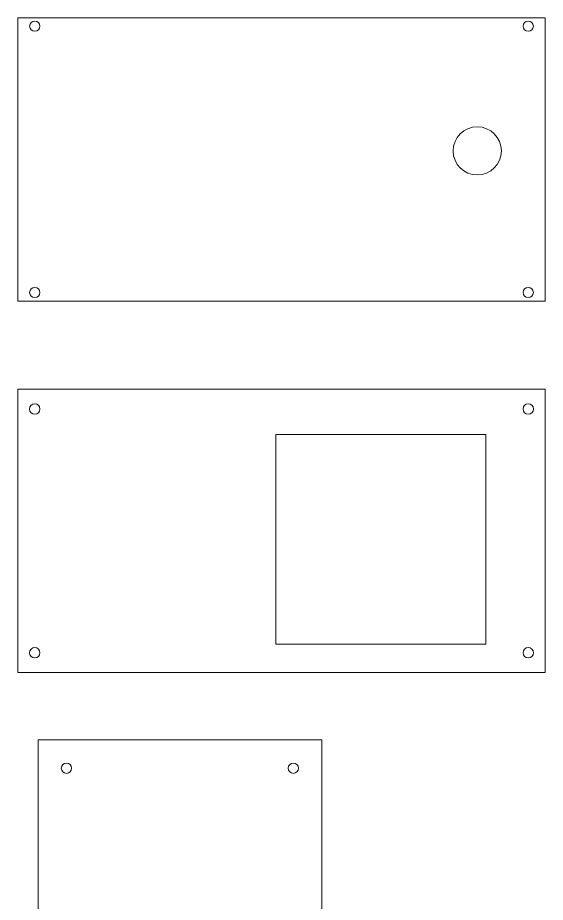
# Model space of a CAD drawing. Header units: inches. Extents: x 51 to 528, y 623 to 1131.
# Drawn here: x 341.8 to 527.8, y 818.5 to 1130.7 of the extents above; entities that cross this region are included whole.
import ezdxf

# ---------------------------------------------------------------- set-up
doc = ezdxf.new("R2010")
doc.units = ezdxf.units.IN
doc.header["$MEASUREMENT"] = 0

# ---------------------------------------------------------------- blocks, each defined once
blk = doc.blocks.new('block 123')
at = {"color": 7, "lineweight": 5, "true_color": 0xffffff}
blk.add_open_spline([(346.05, 1127.71), (346.05, 1128.7), (346.85, 1129.51), (347.85, 1129.51), (348.84, 1129.51), (349.65, 1128.7), (349.65, 1127.71), (349.65, 1126.71), (348.84, 1125.91), (347.85, 1125.91), (346.85, 1125.91), (346.05, 1126.71), (346.05, 1127.71), (346.05, 1127.71), (346.05, 1127.71), (346.05, 1127.71)], degree=3, knots=[0, 0, 0, 0, 1, 1, 1, 2, 2, 2, 3, 3, 3, 4, 4, 4, 5, 5, 5, 5], dxfattribs=at)
blk = doc.blocks.new('block 124')
at = {"color": 7, "lineweight": 5, "true_color": 0xffffff}
blk.add_open_spline([(346.05, 1033.71), (346.05, 1034.7), (346.85, 1035.51), (347.85, 1035.51), (348.84, 1035.51), (349.65, 1034.7), (349.65, 1033.71), (349.65, 1032.71), (348.84, 1031.91), (347.85, 1031.91), (346.85, 1031.91), (346.05, 1032.71), (346.05, 1033.71), (346.05, 1033.71), (346.05, 1033.71), (346.05, 1033.71)], degree=3, knots=[0, 0, 0, 0, 1, 1, 1, 2, 2, 2, 3, 3, 3, 4, 4, 4, 5, 5, 5, 5], dxfattribs=at)
blk = doc.blocks.new('block 125')
at = {"color": 7, "lineweight": 5, "true_color": 0xffffff}
blk.add_open_spline([(520.05, 1127.71), (520.05, 1128.7), (520.85, 1129.51), (521.85, 1129.51), (522.84, 1129.51), (523.65, 1128.7), (523.65, 1127.71), (523.65, 1126.71), (522.84, 1125.91), (521.85, 1125.91), (520.85, 1125.91), (520.05, 1126.71), (520.05, 1127.71), (520.05, 1127.71), (520.05, 1127.71), (520.05, 1127.71)], degree=3, knots=[0, 0, 0, 0, 1, 1, 1, 2, 2, 2, 3, 3, 3, 4, 4, 4, 5, 5, 5, 5], dxfattribs=at)
blk = doc.blocks.new('block 126')
at = {"color": 7, "lineweight": 5, "true_color": 0xffffff}
blk.add_open_spline([(520.05, 1033.71), (520.05, 1034.7), (520.85, 1035.51), (521.85, 1035.51), (522.84, 1035.51), (523.65, 1034.7), (523.65, 1033.71), (523.65, 1032.71), (522.84, 1031.91), (521.85, 1031.91), (520.85, 1031.91), (520.05, 1032.71), (520.05, 1033.71), (520.05, 1033.71), (520.05, 1033.71), (520.05, 1033.71)], degree=3, knots=[0, 0, 0, 0, 1, 1, 1, 2, 2, 2, 3, 3, 3, 4, 4, 4, 5, 5, 5, 5], dxfattribs=at)
blk = doc.blocks.new('block 127')
at = {"color": 1, "lineweight": 5, "true_color": 0xff0000}
blk.add_open_spline([(495.35, 1083.71), (495.35, 1088.4), (499.15, 1092.21), (503.85, 1092.21), (508.54, 1092.21), (512.35, 1088.4), (512.35, 1083.71), (512.35, 1079.01), (508.54, 1075.21), (503.85, 1075.21), (499.15, 1075.21), (495.35, 1079.01), (495.35, 1083.71), (495.35, 1083.71), (495.35, 1083.71), (495.35, 1083.71)], degree=3, knots=[0, 0, 0, 0, 1, 1, 1, 2, 2, 2, 3, 3, 3, 4, 4, 4, 5, 5, 5, 5], dxfattribs=at)
blk = doc.blocks.new('block 128')
at = {"color": 1, "lineweight": 5, "true_color": 0xff0000}
blk.add_lwpolyline([(341.85, 1130.71), (341.85, 1030.71)], dxfattribs=at)
blk = doc.blocks.new('block 129')
at = {"color": 1, "lineweight": 5, "true_color": 0xff0000}
blk.add_lwpolyline([(341.85, 1030.71), (527.85, 1030.71)], dxfattribs=at)
blk = doc.blocks.new('block 130')
at = {"color": 1, "lineweight": 5, "true_color": 0xff0000}
blk.add_lwpolyline([(527.85, 1030.71), (527.85, 1130.71)], dxfattribs=at)
blk = doc.blocks.new('block 131')
at = {"color": 1, "lineweight": 5, "true_color": 0xff0000}
blk.add_lwpolyline([(527.85, 1130.71), (341.85, 1130.71)], dxfattribs=at)
blk = doc.blocks.new('block 132')
at = {"color": 7, "lineweight": 5, "true_color": 0xffffff}
blk.add_open_spline([(346, 992.61), (346, 993.63), (346.82, 994.46), (347.85, 994.46), (348.87, 994.46), (349.7, 993.63), (349.7, 992.61), (349.7, 991.59), (348.87, 990.76), (347.85, 990.76), (346.82, 990.76), (346, 991.59), (346, 992.61), (346, 992.61), (346, 992.61), (346, 992.61)], degree=3, knots=[0, 0, 0, 0, 1, 1, 1, 2, 2, 2, 3, 3, 3, 4, 4, 4, 5, 5, 5, 5], dxfattribs=at)
blk = doc.blocks.new('block 133')
at = {"color": 7, "lineweight": 5, "true_color": 0xffffff}
blk.add_open_spline([(346, 906.61), (346, 907.63), (346.82, 908.46), (347.85, 908.46), (348.87, 908.46), (349.7, 907.63), (349.7, 906.61), (349.7, 905.59), (348.87, 904.76), (347.85, 904.76), (346.82, 904.76), (346, 905.59), (346, 906.61), (346, 906.61), (346, 906.61), (346, 906.61)], degree=3, knots=[0, 0, 0, 0, 1, 1, 1, 2, 2, 2, 3, 3, 3, 4, 4, 4, 5, 5, 5, 5], dxfattribs=at)
blk = doc.blocks.new('block 134')
at = {"color": 7, "lineweight": 5, "true_color": 0xffffff}
blk.add_open_spline([(520, 992.61), (520, 993.63), (520.82, 994.46), (521.85, 994.46), (522.87, 994.46), (523.7, 993.63), (523.7, 992.61), (523.7, 991.59), (522.87, 990.76), (521.85, 990.76), (520.82, 990.76), (520, 991.59), (520, 992.61), (520, 992.61), (520, 992.61), (520, 992.61)], degree=3, knots=[0, 0, 0, 0, 1, 1, 1, 2, 2, 2, 3, 3, 3, 4, 4, 4, 5, 5, 5, 5], dxfattribs=at)
blk = doc.blocks.new('block 135')
at = {"color": 7, "lineweight": 5, "true_color": 0xffffff}
blk.add_open_spline([(520, 906.61), (520, 907.63), (520.82, 908.46), (521.85, 908.46), (522.87, 908.46), (523.7, 907.63), (523.7, 906.61), (523.7, 905.59), (522.87, 904.76), (521.85, 904.76), (520.82, 904.76), (520, 905.59), (520, 906.61), (520, 906.61), (520, 906.61), (520, 906.61)], degree=3, knots=[0, 0, 0, 0, 1, 1, 1, 2, 2, 2, 3, 3, 3, 4, 4, 4, 5, 5, 5, 5], dxfattribs=at)
blk = doc.blocks.new('block 136')
at = {"color": 1, "lineweight": 5, "true_color": 0xff0000}
blk.add_lwpolyline([(506.85, 909.61), (506.85, 983.61)], dxfattribs=at)
blk = doc.blocks.new('block 137')
at = {"color": 1, "lineweight": 5, "true_color": 0xff0000}
blk.add_lwpolyline([(506.85, 909.61), (432.85, 909.61)], dxfattribs=at)
blk = doc.blocks.new('block 138')
at = {"color": 1, "lineweight": 5, "true_color": 0xff0000}
blk.add_lwpolyline([(432.85, 909.61), (432.85, 983.61)], dxfattribs=at)
blk = doc.blocks.new('block 139')
at = {"color": 1, "lineweight": 5, "true_color": 0xff0000}
blk.add_lwpolyline([(506.85, 983.61), (432.85, 983.61)], dxfattribs=at)
blk = doc.blocks.new('block 140')
at = {"color": 1, "lineweight": 5, "true_color": 0xff0000}
blk.add_lwpolyline([(341.85, 999.61), (341.85, 899.61)], dxfattribs=at)
blk = doc.blocks.new('block 141')
at = {"color": 1, "lineweight": 5, "true_color": 0xff0000}
blk.add_lwpolyline([(341.85, 899.61), (527.85, 899.61)], dxfattribs=at)
blk = doc.blocks.new('block 142')
at = {"color": 1, "lineweight": 5, "true_color": 0xff0000}
blk.add_lwpolyline([(527.85, 899.61), (527.85, 999.61)], dxfattribs=at)
blk = doc.blocks.new('block 143')
at = {"color": 1, "lineweight": 5, "true_color": 0xff0000}
blk.add_lwpolyline([(527.85, 999.61), (341.85, 999.61)], dxfattribs=at)
blk = doc.blocks.new('block 154')
at = {"color": 7, "lineweight": 5, "true_color": 0xffffff}
blk.add_open_spline([(439.02, 864.03), (438.02, 864.03), (437.22, 864.84), (437.22, 865.83), (437.22, 866.83), (438.02, 867.63), (439.02, 867.63), (440.01, 867.63), (440.82, 866.83), (440.82, 865.83), (440.82, 864.84), (440.01, 864.03), (439.02, 864.03), (439.02, 864.03), (439.02, 864.03), (439.02, 864.03)], degree=3, knots=[0, 0, 0, 0, 1, 1, 1, 2, 2, 2, 3, 3, 3, 4, 4, 4, 5, 5, 5, 5], dxfattribs=at)
blk = doc.blocks.new('block 155')
at = {"color": 7, "lineweight": 5, "true_color": 0xffffff}
blk.add_open_spline([(359.02, 864.03), (358.02, 864.03), (357.22, 864.84), (357.22, 865.83), (357.22, 866.83), (358.02, 867.63), (359.02, 867.63), (360.01, 867.63), (360.82, 866.83), (360.82, 865.83), (360.82, 864.84), (360.01, 864.03), (359.02, 864.03), (359.02, 864.03), (359.02, 864.03), (359.02, 864.03)], degree=3, knots=[0, 0, 0, 0, 1, 1, 1, 2, 2, 2, 3, 3, 3, 4, 4, 4, 5, 5, 5, 5], dxfattribs=at)
blk = doc.blocks.new('block 159')
at = {"color": 1, "lineweight": 5, "true_color": 0xff0000}
blk.add_lwpolyline([(449.02, 625.83), (449.02, 875.83)], dxfattribs=at)
blk = doc.blocks.new('block 160')
at = {"color": 1, "lineweight": 5, "true_color": 0xff0000}
blk.add_lwpolyline([(449.02, 875.83), (349.02, 875.83)], dxfattribs=at)
blk = doc.blocks.new('block 161')
at = {"color": 1, "lineweight": 5, "true_color": 0xff0000}
blk.add_lwpolyline([(349.02, 875.83), (349.02, 625.83)], dxfattribs=at)

msp = doc.modelspace()

# ---------------------------------------------------------------- block references
for name in ['block 128', 'block 131', 'block 130', 'block 123', 'block 125', 'block 127', 'block 124', 'block 126', 'block 129', 'block 140', 'block 143', 'block 142', 'block 132', 'block 134', 'block 138', 'block 139', 'block 136', 'block 133', 'block 137', 'block 135', 'block 141', 'block 160', 'block 161', 'block 159', 'block 155', 'block 154']:
    msp.add_blockref(name, (0, 0))

doc.saveas('drawing.dxf')
